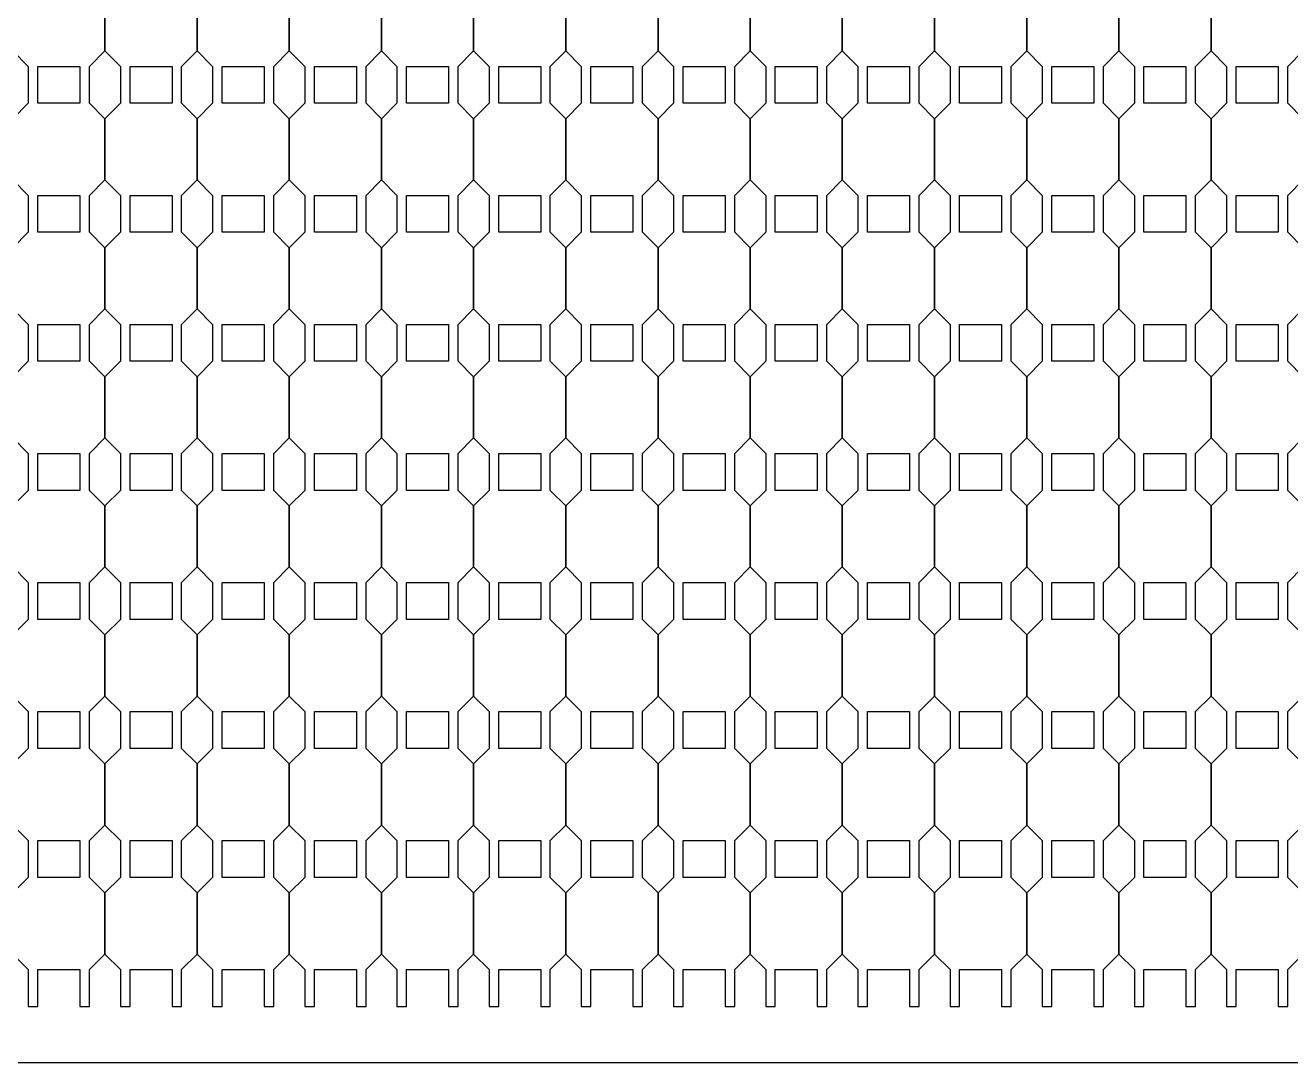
# Model space of a CAD drawing. Header units: millimetres. Extents: x 19106 to 24547, y 13072 to 17462.
# Drawn here: x 19602.4 to 19793, y 14601.3 to 14757.6 of the extents above; entities that cross this region are included whole.
import ezdxf

# ---------------------------------------------------------------- set-up
doc = ezdxf.new("R2010")
doc.units = ezdxf.units.MM
doc.header["$LTSCALE"] = 100
doc.header["$MEASUREMENT"] = 0
doc.layers.add('CUT', color=3, linetype='Continuous')
doc.layers.add('Default', color=7, linetype='Continuous')

msp = doc.modelspace()

# ---------------------------------------------------------------- linework, layer by layer
at = {"layer": 'CUT'}
for points in [[(19612.03, 14648.65), (19612.03, 14654.21), (19614.36, 14656.54), (19614.36, 14665.77), (19612.03, 14668.1), (19612.03, 14673.65), (19614.36, 14675.99), (19614.36, 14685.21), (19612.03, 14687.54), (19612.03, 14693.1), (19614.36, 14695.43), (19614.36, 14704.65), (19612.03, 14706.99), (19612.03, 14712.54), (19614.36, 14714.88), (19614.36, 14724.1), (19612.03, 14726.43), (19612.03, 14731.99), (19614.36, 14734.32), (19614.36, 14743.54), (19612.03, 14745.88), (19612.03, 14751.43), (19614.36, 14753.77), (19614.36, 14762.99)], [(19614.36, 14762.99), (19614.36, 14753.77), (19616.7, 14751.43), (19616.7, 14745.88), (19614.36, 14743.54), (19614.36, 14734.32), (19616.7, 14731.99), (19616.7, 14726.43), (19614.36, 14724.1), (19614.36, 14714.88), (19616.7, 14712.54), (19616.7, 14706.99), (19614.36, 14704.65), (19614.36, 14695.43), (19616.7, 14693.1), (19616.7, 14687.54), (19614.36, 14685.21), (19614.36, 14675.99), (19616.7, 14673.65), (19616.7, 14668.1), (19614.36, 14665.77), (19614.36, 14656.54), (19616.7, 14654.21), (19616.7, 14648.65), (19614.36, 14646.32), (19614.36, 14637.1), (19616.7, 14634.77), (19616.7, 14629.21), (19614.36, 14626.88), (19614.36, 14617.65), (19616.7, 14615.32), (19616.7, 14609.77), (19618.14, 14609.77), (19618.14, 14615.32), (19624.47, 14615.32), (19624.47, 14609.77), (19625.92, 14609.77), (19625.92, 14615.32), (19628.25, 14617.65), (19628.25, 14626.88), (19625.92, 14629.21), (19625.92, 14634.77), (19628.25, 14637.1), (19628.25, 14646.32), (19625.92, 14648.65)], [(19625.92, 14648.65), (19625.92, 14654.21), (19628.25, 14656.54), (19628.25, 14665.77), (19625.92, 14668.1), (19625.92, 14673.65), (19628.25, 14675.99), (19628.25, 14685.21), (19625.92, 14687.54), (19625.92, 14693.1), (19628.25, 14695.43), (19628.25, 14704.65), (19625.92, 14706.99), (19625.92, 14712.54), (19628.25, 14714.88), (19628.25, 14724.1), (19625.92, 14726.43), (19625.92, 14731.99), (19628.25, 14734.32), (19628.25, 14743.54), (19625.92, 14745.88), (19625.92, 14751.43), (19628.25, 14753.77), (19628.25, 14762.99)], [(19628.25, 14762.99), (19628.25, 14753.77), (19630.58, 14751.43), (19630.58, 14745.88), (19628.25, 14743.54), (19628.25, 14734.32), (19630.58, 14731.99), (19630.58, 14726.43), (19628.25, 14724.1), (19628.25, 14714.88), (19630.58, 14712.54), (19630.58, 14706.99), (19628.25, 14704.65), (19628.25, 14695.43), (19630.58, 14693.1), (19630.58, 14687.54), (19628.25, 14685.21), (19628.25, 14675.99), (19630.58, 14673.65), (19630.58, 14668.1), (19628.25, 14665.77), (19628.25, 14656.54), (19630.58, 14654.21), (19630.58, 14648.65), (19628.25, 14646.32), (19628.25, 14637.1), (19630.58, 14634.77), (19630.58, 14629.21), (19628.25, 14626.88), (19628.25, 14617.65), (19630.58, 14615.32), (19630.58, 14609.77), (19632.03, 14609.77), (19632.03, 14615.32), (19638.36, 14615.32), (19638.36, 14609.77), (19639.81, 14609.77), (19639.81, 14615.32), (19642.14, 14617.65), (19642.14, 14626.88), (19639.81, 14629.21), (19639.81, 14634.77), (19642.14, 14637.1), (19642.14, 14646.32), (19639.81, 14648.65)], [(19639.81, 14648.65), (19639.81, 14654.21), (19642.14, 14656.54), (19642.14, 14665.77), (19639.81, 14668.1), (19639.81, 14673.65), (19642.14, 14675.99), (19642.14, 14685.21), (19639.81, 14687.54), (19639.81, 14693.1), (19642.14, 14695.43), (19642.14, 14704.65), (19639.81, 14706.99), (19639.81, 14712.54), (19642.14, 14714.88), (19642.14, 14724.1), (19639.81, 14726.43), (19639.81, 14731.99), (19642.14, 14734.32), (19642.14, 14743.54), (19639.81, 14745.88), (19639.81, 14751.43), (19642.14, 14753.77), (19642.14, 14762.99)], [(19642.14, 14762.99), (19642.14, 14753.77), (19644.47, 14751.43), (19644.47, 14745.88), (19642.14, 14743.54), (19642.14, 14734.32), (19644.47, 14731.99), (19644.47, 14726.43), (19642.14, 14724.1), (19642.14, 14714.88), (19644.47, 14712.54), (19644.47, 14706.99), (19642.14, 14704.65), (19642.14, 14695.43), (19644.47, 14693.1), (19644.47, 14687.54), (19642.14, 14685.21), (19642.14, 14675.99), (19644.47, 14673.65), (19644.47, 14668.1), (19642.14, 14665.77), (19642.14, 14656.54), (19644.47, 14654.21), (19644.47, 14648.65), (19642.14, 14646.32), (19642.14, 14637.1), (19644.47, 14634.77), (19644.47, 14629.21), (19642.14, 14626.88), (19642.14, 14617.65), (19644.47, 14615.32), (19644.47, 14609.77), (19645.92, 14609.77), (19645.92, 14615.32), (19652.25, 14615.32), (19652.25, 14609.77), (19653.7, 14609.77), (19653.7, 14615.32), (19656.03, 14617.65), (19656.03, 14626.88), (19653.7, 14629.21), (19653.7, 14634.77), (19656.03, 14637.1), (19656.03, 14646.32), (19653.7, 14648.65)], [(19653.7, 14648.65), (19653.7, 14654.21), (19656.03, 14656.54), (19656.03, 14665.77), (19653.7, 14668.1), (19653.7, 14673.65), (19656.03, 14675.99), (19656.03, 14685.21), (19653.7, 14687.54), (19653.7, 14693.1), (19656.03, 14695.43), (19656.03, 14704.65), (19653.7, 14706.99), (19653.7, 14712.54), (19656.03, 14714.88), (19656.03, 14724.1), (19653.7, 14726.43), (19653.7, 14731.99), (19656.03, 14734.32), (19656.03, 14743.54), (19653.7, 14745.88), (19653.7, 14751.43), (19656.03, 14753.77), (19656.03, 14762.99)], [(19656.03, 14762.99), (19656.03, 14753.77), (19658.36, 14751.43), (19658.36, 14745.88), (19656.03, 14743.54), (19656.03, 14734.32), (19658.36, 14731.99), (19658.36, 14726.43), (19656.03, 14724.1), (19656.03, 14714.88), (19658.36, 14712.54), (19658.36, 14706.99), (19656.03, 14704.65), (19656.03, 14695.43), (19658.36, 14693.1), (19658.36, 14687.54), (19656.03, 14685.21), (19656.03, 14675.99), (19658.36, 14673.65), (19658.36, 14668.1), (19656.03, 14665.77), (19656.03, 14656.54), (19658.36, 14654.21), (19658.36, 14648.65), (19656.03, 14646.32), (19656.03, 14637.1), (19658.36, 14634.77), (19658.36, 14629.21), (19656.03, 14626.88), (19656.03, 14617.65), (19658.36, 14615.32), (19658.36, 14609.77), (19659.81, 14609.77), (19659.81, 14615.32), (19666.14, 14615.32), (19666.14, 14609.77), (19667.58, 14609.77), (19667.58, 14615.32), (19669.92, 14617.65), (19669.92, 14626.88), (19667.58, 14629.21), (19667.58, 14634.77), (19669.92, 14637.1), (19669.92, 14646.32), (19667.58, 14648.65)], [(19667.58, 14648.65), (19667.58, 14654.21), (19669.92, 14656.54), (19669.92, 14665.77), (19667.58, 14668.1), (19667.58, 14673.65), (19669.92, 14675.99), (19669.92, 14685.21), (19667.58, 14687.54), (19667.58, 14693.1), (19669.92, 14695.43), (19669.92, 14704.65), (19667.58, 14706.99), (19667.58, 14712.54), (19669.92, 14714.88), (19669.92, 14724.1), (19667.58, 14726.43), (19667.58, 14731.99), (19669.92, 14734.32), (19669.92, 14743.54), (19667.58, 14745.88), (19667.58, 14751.43), (19669.92, 14753.77), (19669.92, 14762.99)], [(19669.92, 14762.99), (19669.92, 14753.77), (19672.25, 14751.43), (19672.25, 14745.88), (19669.92, 14743.54), (19669.92, 14734.32), (19672.25, 14731.99), (19672.25, 14726.43), (19669.92, 14724.1), (19669.92, 14714.88), (19672.25, 14712.54), (19672.25, 14706.99), (19669.92, 14704.65), (19669.92, 14695.43), (19672.25, 14693.1), (19672.25, 14687.54), (19669.92, 14685.21), (19669.92, 14675.99), (19672.25, 14673.65), (19672.25, 14668.1), (19669.92, 14665.77), (19669.92, 14656.54), (19672.25, 14654.21), (19672.25, 14648.65), (19669.92, 14646.32), (19669.92, 14637.1), (19672.25, 14634.77), (19672.25, 14629.21), (19669.92, 14626.88), (19669.92, 14617.65), (19672.25, 14615.32), (19672.25, 14609.77), (19673.7, 14609.77), (19673.7, 14615.32), (19680.03, 14615.32), (19680.03, 14609.77), (19681.47, 14609.77), (19681.47, 14615.32), (19683.81, 14617.65), (19683.81, 14626.88), (19681.47, 14629.21), (19681.47, 14634.77), (19683.81, 14637.1), (19683.81, 14646.32), (19681.47, 14648.65)], [(19681.47, 14648.65), (19681.47, 14654.21), (19683.81, 14656.54), (19683.81, 14665.77), (19681.47, 14668.1), (19681.47, 14673.65), (19683.81, 14675.99), (19683.81, 14685.21), (19681.47, 14687.54), (19681.47, 14693.1), (19683.81, 14695.43), (19683.81, 14704.65), (19681.47, 14706.99), (19681.47, 14712.54), (19683.81, 14714.88), (19683.81, 14724.1), (19681.47, 14726.43), (19681.47, 14731.99), (19683.81, 14734.32), (19683.81, 14743.54), (19681.47, 14745.88), (19681.47, 14751.43), (19683.81, 14753.77), (19683.81, 14762.99)], [(19683.81, 14762.99), (19683.81, 14753.77), (19686.14, 14751.43), (19686.14, 14745.88), (19683.81, 14743.54), (19683.81, 14734.32), (19686.14, 14731.99), (19686.14, 14726.43), (19683.81, 14724.1), (19683.81, 14714.88), (19686.14, 14712.54), (19686.14, 14706.99), (19683.81, 14704.65), (19683.81, 14695.43), (19686.14, 14693.1), (19686.14, 14687.54), (19683.81, 14685.21), (19683.81, 14675.99), (19686.14, 14673.65), (19686.14, 14668.1), (19683.81, 14665.77), (19683.81, 14656.54), (19686.14, 14654.21), (19686.14, 14648.65), (19683.81, 14646.32), (19683.81, 14637.1), (19686.14, 14634.77), (19686.14, 14629.21), (19683.81, 14626.88), (19683.81, 14617.65), (19686.14, 14615.32), (19686.14, 14609.77), (19687.58, 14609.77), (19687.58, 14615.32), (19693.92, 14615.32), (19693.92, 14609.77), (19695.36, 14609.77), (19695.36, 14615.32), (19697.7, 14617.65), (19697.7, 14626.88), (19695.36, 14629.21), (19695.36, 14634.77), (19697.7, 14637.1), (19697.7, 14646.32), (19695.36, 14648.65)], [(19695.36, 14648.65), (19695.36, 14654.21), (19697.7, 14656.54), (19697.7, 14665.77), (19695.36, 14668.1), (19695.36, 14673.65), (19697.7, 14675.99), (19697.7, 14685.21), (19695.36, 14687.54), (19695.36, 14693.1), (19697.7, 14695.43), (19697.7, 14704.65), (19695.36, 14706.99), (19695.36, 14712.54), (19697.7, 14714.88), (19697.7, 14724.1), (19695.36, 14726.43), (19695.36, 14731.99), (19697.7, 14734.32), (19697.7, 14743.54), (19695.36, 14745.88), (19695.36, 14751.43), (19697.7, 14753.77), (19697.7, 14762.99)], [(19697.7, 14762.99), (19697.7, 14753.77), (19700.03, 14751.43), (19700.03, 14745.88), (19697.7, 14743.54), (19697.7, 14734.32), (19700.03, 14731.99), (19700.03, 14726.43), (19697.7, 14724.1), (19697.7, 14714.88), (19700.03, 14712.54), (19700.03, 14706.99), (19697.7, 14704.65), (19697.7, 14695.43), (19700.03, 14693.1), (19700.03, 14687.54), (19697.7, 14685.21), (19697.7, 14675.99), (19700.03, 14673.65), (19700.03, 14668.1), (19697.7, 14665.77), (19697.7, 14656.54), (19700.03, 14654.21), (19700.03, 14648.65), (19697.7, 14646.32), (19697.7, 14637.1), (19700.03, 14634.77), (19700.03, 14629.21), (19697.7, 14626.88), (19697.7, 14617.65), (19700.03, 14615.32), (19700.03, 14609.77), (19701.47, 14609.77), (19701.47, 14615.32), (19707.81, 14615.32), (19707.81, 14609.77), (19709.25, 14609.77), (19709.25, 14615.32), (19711.58, 14617.65), (19711.58, 14626.88), (19709.25, 14629.21), (19709.25, 14634.77), (19711.58, 14637.1), (19711.58, 14646.32), (19709.25, 14648.65)], [(19709.25, 14648.65), (19709.25, 14654.21), (19711.58, 14656.54), (19711.58, 14665.77), (19709.25, 14668.1), (19709.25, 14673.65), (19711.58, 14675.99), (19711.58, 14685.21), (19709.25, 14687.54), (19709.25, 14693.1), (19711.58, 14695.43), (19711.58, 14704.65), (19709.25, 14706.99), (19709.25, 14712.54), (19711.58, 14714.88), (19711.58, 14724.1), (19709.25, 14726.43), (19709.25, 14731.99), (19711.58, 14734.32), (19711.58, 14743.54), (19709.25, 14745.88), (19709.25, 14751.43), (19711.58, 14753.77), (19711.58, 14762.99)], [(19711.58, 14762.99), (19711.58, 14753.77), (19713.92, 14751.43), (19713.92, 14745.88), (19711.58, 14743.54), (19711.58, 14734.32), (19713.92, 14731.99), (19713.92, 14726.43), (19711.58, 14724.1), (19711.58, 14714.88), (19713.92, 14712.54), (19713.92, 14706.99), (19711.58, 14704.65), (19711.58, 14695.43), (19713.92, 14693.1), (19713.92, 14687.54), (19711.58, 14685.21), (19711.58, 14675.99), (19713.92, 14673.65), (19713.92, 14668.1), (19711.58, 14665.77), (19711.58, 14656.54), (19713.92, 14654.21), (19713.92, 14648.65), (19711.58, 14646.32), (19711.58, 14637.1), (19713.92, 14634.77), (19713.92, 14629.21), (19711.58, 14626.88), (19711.58, 14617.65), (19713.92, 14615.32), (19713.92, 14609.77), (19715.36, 14609.77), (19715.36, 14615.32), (19721.7, 14615.32), (19721.7, 14609.77), (19723.14, 14609.77), (19723.14, 14615.32), (19725.47, 14617.65), (19725.47, 14626.88), (19723.14, 14629.21), (19723.14, 14634.77), (19725.47, 14637.1), (19725.47, 14646.32), (19723.14, 14648.65)], [(19723.14, 14648.65), (19723.14, 14654.21), (19725.47, 14656.54), (19725.47, 14665.77), (19723.14, 14668.1), (19723.14, 14673.65), (19725.47, 14675.99), (19725.47, 14685.21), (19723.14, 14687.54), (19723.14, 14693.1), (19725.47, 14695.43), (19725.47, 14704.65), (19723.14, 14706.99), (19723.14, 14712.54), (19725.47, 14714.88), (19725.47, 14724.1), (19723.14, 14726.43), (19723.14, 14731.99), (19725.47, 14734.32), (19725.47, 14743.54), (19723.14, 14745.88), (19723.14, 14751.43), (19725.47, 14753.77), (19725.47, 14762.99)], [(19725.47, 14762.99), (19725.47, 14753.77), (19727.81, 14751.43), (19727.81, 14745.88), (19725.47, 14743.54), (19725.47, 14734.32), (19727.81, 14731.99), (19727.81, 14726.43), (19725.47, 14724.1), (19725.47, 14714.88), (19727.81, 14712.54), (19727.81, 14706.99), (19725.47, 14704.65), (19725.47, 14695.43), (19727.81, 14693.1), (19727.81, 14687.54), (19725.47, 14685.21), (19725.47, 14675.99), (19727.81, 14673.65), (19727.81, 14668.1), (19725.47, 14665.77), (19725.47, 14656.54), (19727.81, 14654.21), (19727.81, 14648.65), (19725.47, 14646.32), (19725.47, 14637.1), (19727.81, 14634.77), (19727.81, 14629.21), (19725.47, 14626.88), (19725.47, 14617.65), (19727.81, 14615.32), (19727.81, 14609.77), (19729.25, 14609.77), (19729.25, 14615.32), (19735.58, 14615.32), (19735.58, 14609.77), (19737.03, 14609.77), (19737.03, 14615.32), (19739.36, 14617.65), (19739.36, 14626.88), (19737.03, 14629.21), (19737.03, 14634.77), (19739.36, 14637.1), (19739.36, 14646.32), (19737.03, 14648.65)], [(19737.03, 14648.65), (19737.03, 14654.21), (19739.36, 14656.54), (19739.36, 14665.77), (19737.03, 14668.1), (19737.03, 14673.65), (19739.36, 14675.99), (19739.36, 14685.21), (19737.03, 14687.54), (19737.03, 14693.1), (19739.36, 14695.43), (19739.36, 14704.65), (19737.03, 14706.99), (19737.03, 14712.54), (19739.36, 14714.88), (19739.36, 14724.1), (19737.03, 14726.43), (19737.03, 14731.99), (19739.36, 14734.32), (19739.36, 14743.54), (19737.03, 14745.88), (19737.03, 14751.43), (19739.36, 14753.77), (19739.36, 14762.99)], [(19739.36, 14762.99), (19739.36, 14753.77), (19741.7, 14751.43), (19741.7, 14745.88), (19739.36, 14743.54), (19739.36, 14734.32), (19741.7, 14731.99), (19741.7, 14726.43), (19739.36, 14724.1), (19739.36, 14714.88), (19741.7, 14712.54), (19741.7, 14706.99), (19739.36, 14704.65), (19739.36, 14695.43), (19741.7, 14693.1), (19741.7, 14687.54), (19739.36, 14685.21), (19739.36, 14675.99), (19741.7, 14673.65), (19741.7, 14668.1), (19739.36, 14665.77), (19739.36, 14656.54), (19741.7, 14654.21), (19741.7, 14648.65), (19739.36, 14646.32), (19739.36, 14637.1), (19741.7, 14634.77), (19741.7, 14629.21), (19739.36, 14626.88), (19739.36, 14617.65), (19741.7, 14615.32), (19741.7, 14609.77), (19743.14, 14609.77), (19743.14, 14615.32), (19749.47, 14615.32), (19749.47, 14609.77), (19750.92, 14609.77), (19750.92, 14615.32), (19753.25, 14617.65), (19753.25, 14626.88), (19750.92, 14629.21), (19750.92, 14634.77), (19753.25, 14637.1), (19753.25, 14646.32), (19750.92, 14648.65)], [(19750.92, 14648.65), (19750.92, 14654.21), (19753.25, 14656.54), (19753.25, 14665.77), (19750.92, 14668.1), (19750.92, 14673.65), (19753.25, 14675.99), (19753.25, 14685.21), (19750.92, 14687.54), (19750.92, 14693.1), (19753.25, 14695.43), (19753.25, 14704.65), (19750.92, 14706.99), (19750.92, 14712.54), (19753.25, 14714.88), (19753.25, 14724.1), (19750.92, 14726.43), (19750.92, 14731.99), (19753.25, 14734.32), (19753.25, 14743.54), (19750.92, 14745.88), (19750.92, 14751.43), (19753.25, 14753.77), (19753.25, 14762.99)], [(19753.25, 14762.99), (19753.25, 14753.77), (19755.58, 14751.43), (19755.58, 14745.88), (19753.25, 14743.54), (19753.25, 14734.32), (19755.58, 14731.99), (19755.58, 14726.43), (19753.25, 14724.1), (19753.25, 14714.88), (19755.58, 14712.54), (19755.58, 14706.99), (19753.25, 14704.65), (19753.25, 14695.43), (19755.58, 14693.1), (19755.58, 14687.54), (19753.25, 14685.21), (19753.25, 14675.99), (19755.58, 14673.65), (19755.58, 14668.1), (19753.25, 14665.77), (19753.25, 14656.54), (19755.58, 14654.21), (19755.58, 14648.65), (19753.25, 14646.32), (19753.25, 14637.1), (19755.58, 14634.77), (19755.58, 14629.21), (19753.25, 14626.88), (19753.25, 14617.65), (19755.58, 14615.32), (19755.58, 14609.77), (19757.03, 14609.77), (19757.03, 14615.32), (19763.36, 14615.32), (19763.36, 14609.77), (19764.81, 14609.77), (19764.81, 14615.32), (19767.14, 14617.65), (19767.14, 14626.88), (19764.81, 14629.21), (19764.81, 14634.77), (19767.14, 14637.1), (19767.14, 14646.32), (19764.81, 14648.65)], [(19764.81, 14648.65), (19764.81, 14654.21), (19767.14, 14656.54), (19767.14, 14665.77), (19764.81, 14668.1), (19764.81, 14673.65), (19767.14, 14675.99), (19767.14, 14685.21), (19764.81, 14687.54), (19764.81, 14693.1), (19767.14, 14695.43), (19767.14, 14704.65), (19764.81, 14706.99), (19764.81, 14712.54), (19767.14, 14714.88), (19767.14, 14724.1), (19764.81, 14726.43), (19764.81, 14731.99), (19767.14, 14734.32), (19767.14, 14743.54), (19764.81, 14745.88), (19764.81, 14751.43), (19767.14, 14753.77), (19767.14, 14762.99)], [(19767.14, 14762.99), (19767.14, 14753.77), (19769.47, 14751.43), (19769.47, 14745.88), (19767.14, 14743.54), (19767.14, 14734.32), (19769.47, 14731.99), (19769.47, 14726.43), (19767.14, 14724.1), (19767.14, 14714.88), (19769.47, 14712.54), (19769.47, 14706.99), (19767.14, 14704.65), (19767.14, 14695.43), (19769.47, 14693.1), (19769.47, 14687.54), (19767.14, 14685.21), (19767.14, 14675.99), (19769.47, 14673.65), (19769.47, 14668.1), (19767.14, 14665.77), (19767.14, 14656.54), (19769.47, 14654.21), (19769.47, 14648.65), (19767.14, 14646.32), (19767.14, 14637.1), (19769.47, 14634.77), (19769.47, 14629.21), (19767.14, 14626.88), (19767.14, 14617.65), (19769.47, 14615.32), (19769.47, 14609.77), (19770.92, 14609.77), (19770.92, 14615.32), (19777.25, 14615.32), (19777.25, 14609.77), (19778.7, 14609.77), (19778.7, 14615.32), (19781.03, 14617.65), (19781.03, 14626.88), (19778.7, 14629.21), (19778.7, 14634.77), (19781.03, 14637.1), (19781.03, 14646.32), (19778.7, 14648.65)], [(19778.7, 14648.65), (19778.7, 14654.21), (19781.03, 14656.54), (19781.03, 14665.77), (19778.7, 14668.1), (19778.7, 14673.65), (19781.03, 14675.99), (19781.03, 14685.21), (19778.7, 14687.54), (19778.7, 14693.1), (19781.03, 14695.43), (19781.03, 14704.65), (19778.7, 14706.99), (19778.7, 14712.54), (19781.03, 14714.88), (19781.03, 14724.1), (19778.7, 14726.43), (19778.7, 14731.99), (19781.03, 14734.32), (19781.03, 14743.54), (19778.7, 14745.88), (19778.7, 14751.43), (19781.03, 14753.77), (19781.03, 14762.99)], [(19781.03, 14762.99), (19781.03, 14753.77), (19783.36, 14751.43), (19783.36, 14745.88), (19781.03, 14743.54), (19781.03, 14734.32), (19783.36, 14731.99), (19783.36, 14726.43), (19781.03, 14724.1), (19781.03, 14714.88), (19783.36, 14712.54), (19783.36, 14706.99), (19781.03, 14704.65), (19781.03, 14695.43), (19783.36, 14693.1), (19783.36, 14687.54), (19781.03, 14685.21), (19781.03, 14675.99), (19783.36, 14673.65), (19783.36, 14668.1), (19781.03, 14665.77), (19781.03, 14656.54), (19783.36, 14654.21), (19783.36, 14648.65), (19781.03, 14646.32), (19781.03, 14637.1), (19783.36, 14634.77), (19783.36, 14629.21), (19781.03, 14626.88), (19781.03, 14617.65), (19783.36, 14615.32), (19783.36, 14609.77), (19784.81, 14609.77), (19784.81, 14615.32), (19791.14, 14615.32), (19791.14, 14609.77), (19792.58, 14609.77), (19792.58, 14615.32), (19794.92, 14617.65)], [(19600.47, 14753.77), (19602.81, 14751.43), (19602.81, 14745.88), (19600.47, 14743.54)], [(19794.92, 14743.54), (19792.58, 14745.88), (19792.58, 14751.43), (19794.92, 14753.77)], [(19604.25, 14745.88), (19604.25, 14751.43), (19610.58, 14751.43), (19610.58, 14745.88), (19604.25, 14745.88)], [(19618.14, 14745.88), (19618.14, 14751.43), (19624.47, 14751.43), (19624.47, 14745.88), (19618.14, 14745.88)], [(19632.03, 14745.88), (19632.03, 14751.43), (19638.36, 14751.43), (19638.36, 14745.88), (19632.03, 14745.88)], [(19645.92, 14745.88), (19645.92, 14751.43), (19652.25, 14751.43), (19652.25, 14745.88), (19645.92, 14745.88)], [(19659.81, 14745.88), (19659.81, 14751.43), (19666.14, 14751.43), (19666.14, 14745.88), (19659.81, 14745.88)], [(19673.7, 14745.88), (19673.7, 14751.43), (19680.03, 14751.43), (19680.03, 14745.88), (19673.7, 14745.88)], [(19687.58, 14745.88), (19687.58, 14751.43), (19693.92, 14751.43), (19693.92, 14745.88), (19687.58, 14745.88)], [(19701.47, 14745.88), (19701.47, 14751.43), (19707.81, 14751.43), (19707.81, 14745.88), (19701.47, 14745.88)], [(19715.36, 14745.88), (19715.36, 14751.43), (19721.7, 14751.43), (19721.7, 14745.88), (19715.36, 14745.88)], [(19729.25, 14745.88), (19729.25, 14751.43), (19735.58, 14751.43), (19735.58, 14745.88), (19729.25, 14745.88)], [(19743.14, 14745.88), (19743.14, 14751.43), (19749.47, 14751.43), (19749.47, 14745.88), (19743.14, 14745.88)], [(19757.03, 14745.88), (19757.03, 14751.43), (19763.36, 14751.43), (19763.36, 14745.88), (19757.03, 14745.88)], [(19770.92, 14745.88), (19770.92, 14751.43), (19777.25, 14751.43), (19777.25, 14745.88), (19770.92, 14745.88)], [(19784.81, 14745.88), (19784.81, 14751.43), (19791.14, 14751.43), (19791.14, 14745.88), (19784.81, 14745.88)], [(19600.47, 14734.32), (19602.81, 14731.99), (19602.81, 14726.43), (19600.47, 14724.1)], [(19794.92, 14724.1), (19792.58, 14726.43), (19792.58, 14731.99), (19794.92, 14734.32)], [(19604.25, 14726.43), (19604.25, 14731.99), (19610.58, 14731.99), (19610.58, 14726.43), (19604.25, 14726.43)], [(19618.14, 14726.43), (19618.14, 14731.99), (19624.47, 14731.99), (19624.47, 14726.43), (19618.14, 14726.43)], [(19632.03, 14726.43), (19632.03, 14731.99), (19638.36, 14731.99), (19638.36, 14726.43), (19632.03, 14726.43)], [(19645.92, 14726.43), (19645.92, 14731.99), (19652.25, 14731.99), (19652.25, 14726.43), (19645.92, 14726.43)], [(19659.81, 14726.43), (19659.81, 14731.99), (19666.14, 14731.99), (19666.14, 14726.43), (19659.81, 14726.43)], [(19673.7, 14726.43), (19673.7, 14731.99), (19680.03, 14731.99), (19680.03, 14726.43), (19673.7, 14726.43)], [(19687.58, 14726.43), (19687.58, 14731.99), (19693.92, 14731.99), (19693.92, 14726.43), (19687.58, 14726.43)], [(19701.47, 14726.43), (19701.47, 14731.99), (19707.81, 14731.99), (19707.81, 14726.43), (19701.47, 14726.43)], [(19715.36, 14726.43), (19715.36, 14731.99), (19721.7, 14731.99), (19721.7, 14726.43), (19715.36, 14726.43)], [(19729.25, 14726.43), (19729.25, 14731.99), (19735.58, 14731.99), (19735.58, 14726.43), (19729.25, 14726.43)], [(19743.14, 14726.43), (19743.14, 14731.99), (19749.47, 14731.99), (19749.47, 14726.43), (19743.14, 14726.43)], [(19757.03, 14726.43), (19757.03, 14731.99), (19763.36, 14731.99), (19763.36, 14726.43), (19757.03, 14726.43)], [(19770.92, 14726.43), (19770.92, 14731.99), (19777.25, 14731.99), (19777.25, 14726.43), (19770.92, 14726.43)], [(19784.81, 14726.43), (19784.81, 14731.99), (19791.14, 14731.99), (19791.14, 14726.43), (19784.81, 14726.43)], [(19600.47, 14714.88), (19602.81, 14712.54), (19602.81, 14706.99), (19600.47, 14704.65)], [(19794.92, 14704.65), (19792.58, 14706.99), (19792.58, 14712.54), (19794.92, 14714.88)], [(19604.25, 14706.99), (19604.25, 14712.54), (19610.58, 14712.54), (19610.58, 14706.99), (19604.25, 14706.99)], [(19618.14, 14706.99), (19618.14, 14712.54), (19624.47, 14712.54), (19624.47, 14706.99), (19618.14, 14706.99)], [(19632.03, 14706.99), (19632.03, 14712.54), (19638.36, 14712.54), (19638.36, 14706.99), (19632.03, 14706.99)], [(19645.92, 14706.99), (19645.92, 14712.54), (19652.25, 14712.54), (19652.25, 14706.99), (19645.92, 14706.99)], [(19659.81, 14706.99), (19659.81, 14712.54), (19666.14, 14712.54), (19666.14, 14706.99), (19659.81, 14706.99)], [(19673.7, 14706.99), (19673.7, 14712.54), (19680.03, 14712.54), (19680.03, 14706.99), (19673.7, 14706.99)], [(19687.58, 14706.99), (19687.58, 14712.54), (19693.92, 14712.54), (19693.92, 14706.99), (19687.58, 14706.99)], [(19701.47, 14706.99), (19701.47, 14712.54), (19707.81, 14712.54), (19707.81, 14706.99), (19701.47, 14706.99)], [(19715.36, 14706.99), (19715.36, 14712.54), (19721.7, 14712.54), (19721.7, 14706.99), (19715.36, 14706.99)], [(19729.25, 14706.99), (19729.25, 14712.54), (19735.58, 14712.54), (19735.58, 14706.99), (19729.25, 14706.99)], [(19743.14, 14706.99), (19743.14, 14712.54), (19749.47, 14712.54), (19749.47, 14706.99), (19743.14, 14706.99)], [(19757.03, 14706.99), (19757.03, 14712.54), (19763.36, 14712.54), (19763.36, 14706.99), (19757.03, 14706.99)], [(19770.92, 14706.99), (19770.92, 14712.54), (19777.25, 14712.54), (19777.25, 14706.99), (19770.92, 14706.99)], [(19784.81, 14706.99), (19784.81, 14712.54), (19791.14, 14712.54), (19791.14, 14706.99), (19784.81, 14706.99)], [(19600.47, 14695.43), (19602.81, 14693.1), (19602.81, 14687.54), (19600.47, 14685.21)], [(19794.92, 14685.21), (19792.58, 14687.54), (19792.58, 14693.1), (19794.92, 14695.43)], [(19604.25, 14687.54), (19604.25, 14693.1), (19610.58, 14693.1), (19610.58, 14687.54), (19604.25, 14687.54)], [(19618.14, 14687.54), (19618.14, 14693.1), (19624.47, 14693.1), (19624.47, 14687.54), (19618.14, 14687.54)], [(19632.03, 14687.54), (19632.03, 14693.1), (19638.36, 14693.1), (19638.36, 14687.54), (19632.03, 14687.54)], [(19645.92, 14687.54), (19645.92, 14693.1), (19652.25, 14693.1), (19652.25, 14687.54), (19645.92, 14687.54)], [(19659.81, 14687.54), (19659.81, 14693.1), (19666.14, 14693.1), (19666.14, 14687.54), (19659.81, 14687.54)], [(19673.7, 14687.54), (19673.7, 14693.1), (19680.03, 14693.1), (19680.03, 14687.54), (19673.7, 14687.54)], [(19687.58, 14687.54), (19687.58, 14693.1), (19693.92, 14693.1), (19693.92, 14687.54), (19687.58, 14687.54)], [(19701.47, 14687.54), (19701.47, 14693.1), (19707.81, 14693.1), (19707.81, 14687.54), (19701.47, 14687.54)], [(19715.36, 14687.54), (19715.36, 14693.1), (19721.7, 14693.1), (19721.7, 14687.54), (19715.36, 14687.54)], [(19729.25, 14687.54), (19729.25, 14693.1), (19735.58, 14693.1), (19735.58, 14687.54), (19729.25, 14687.54)], [(19743.14, 14687.54), (19743.14, 14693.1), (19749.47, 14693.1), (19749.47, 14687.54), (19743.14, 14687.54)], [(19757.03, 14687.54), (19757.03, 14693.1), (19763.36, 14693.1), (19763.36, 14687.54), (19757.03, 14687.54)], [(19770.92, 14687.54), (19770.92, 14693.1), (19777.25, 14693.1), (19777.25, 14687.54), (19770.92, 14687.54)], [(19784.81, 14687.54), (19784.81, 14693.1), (19791.14, 14693.1), (19791.14, 14687.54), (19784.81, 14687.54)], [(19600.47, 14675.99), (19602.81, 14673.65), (19602.81, 14668.1), (19600.47, 14665.77)], [(19794.92, 14665.77), (19792.58, 14668.1), (19792.58, 14673.65), (19794.92, 14675.99)], [(19604.25, 14668.1), (19604.25, 14673.65), (19610.58, 14673.65), (19610.58, 14668.1), (19604.25, 14668.1)], [(19618.14, 14668.1), (19618.14, 14673.65), (19624.47, 14673.65), (19624.47, 14668.1), (19618.14, 14668.1)], [(19632.03, 14668.1), (19632.03, 14673.65), (19638.36, 14673.65), (19638.36, 14668.1), (19632.03, 14668.1)], [(19645.92, 14668.1), (19645.92, 14673.65), (19652.25, 14673.65), (19652.25, 14668.1), (19645.92, 14668.1)], [(19659.81, 14668.1), (19659.81, 14673.65), (19666.14, 14673.65), (19666.14, 14668.1), (19659.81, 14668.1)], [(19673.7, 14668.1), (19673.7, 14673.65), (19680.03, 14673.65), (19680.03, 14668.1), (19673.7, 14668.1)], [(19687.58, 14668.1), (19687.58, 14673.65), (19693.92, 14673.65), (19693.92, 14668.1), (19687.58, 14668.1)], [(19701.47, 14668.1), (19701.47, 14673.65), (19707.81, 14673.65), (19707.81, 14668.1), (19701.47, 14668.1)], [(19715.36, 14668.1), (19715.36, 14673.65), (19721.7, 14673.65), (19721.7, 14668.1), (19715.36, 14668.1)], [(19729.25, 14668.1), (19729.25, 14673.65), (19735.58, 14673.65), (19735.58, 14668.1), (19729.25, 14668.1)], [(19743.14, 14668.1), (19743.14, 14673.65), (19749.47, 14673.65), (19749.47, 14668.1), (19743.14, 14668.1)], [(19757.03, 14668.1), (19757.03, 14673.65), (19763.36, 14673.65), (19763.36, 14668.1), (19757.03, 14668.1)], [(19770.92, 14668.1), (19770.92, 14673.65), (19777.25, 14673.65), (19777.25, 14668.1), (19770.92, 14668.1)], [(19784.81, 14668.1), (19784.81, 14673.65), (19791.14, 14673.65), (19791.14, 14668.1), (19784.81, 14668.1)], [(19600.47, 14656.54), (19602.81, 14654.21), (19602.81, 14648.65), (19600.47, 14646.32)], [(19792.58, 14648.65), (19792.58, 14654.21), (19794.92, 14656.54)], [(19604.25, 14648.65), (19604.25, 14654.21), (19610.58, 14654.21), (19610.58, 14648.65), (19604.25, 14648.65)], [(19618.14, 14648.65), (19618.14, 14654.21), (19624.47, 14654.21), (19624.47, 14648.65), (19618.14, 14648.65)], [(19632.03, 14648.65), (19632.03, 14654.21), (19638.36, 14654.21), (19638.36, 14648.65), (19632.03, 14648.65)], [(19645.92, 14648.65), (19645.92, 14654.21), (19652.25, 14654.21), (19652.25, 14648.65), (19645.92, 14648.65)], [(19659.81, 14648.65), (19659.81, 14654.21), (19666.14, 14654.21), (19666.14, 14648.65), (19659.81, 14648.65)], [(19673.7, 14648.65), (19673.7, 14654.21), (19680.03, 14654.21), (19680.03, 14648.65), (19673.7, 14648.65)], [(19687.58, 14648.65), (19687.58, 14654.21), (19693.92, 14654.21), (19693.92, 14648.65), (19687.58, 14648.65)], [(19701.47, 14648.65), (19701.47, 14654.21), (19707.81, 14654.21), (19707.81, 14648.65), (19701.47, 14648.65)], [(19715.36, 14648.65), (19715.36, 14654.21), (19721.7, 14654.21), (19721.7, 14648.65), (19715.36, 14648.65)], [(19729.25, 14648.65), (19729.25, 14654.21), (19735.58, 14654.21), (19735.58, 14648.65), (19729.25, 14648.65)], [(19743.14, 14648.65), (19743.14, 14654.21), (19749.47, 14654.21), (19749.47, 14648.65), (19743.14, 14648.65)], [(19757.03, 14648.65), (19757.03, 14654.21), (19763.36, 14654.21), (19763.36, 14648.65), (19757.03, 14648.65)], [(19770.92, 14648.65), (19770.92, 14654.21), (19777.25, 14654.21), (19777.25, 14648.65), (19770.92, 14648.65)], [(19784.81, 14648.65), (19784.81, 14654.21), (19791.14, 14654.21), (19791.14, 14648.65), (19784.81, 14648.65)], [(19600.47, 14617.65), (19602.81, 14615.32), (19602.81, 14609.77), (19604.25, 14609.77), (19604.25, 14615.32), (19610.58, 14615.32), (19610.58, 14609.77), (19612.03, 14609.77), (19612.03, 14615.32), (19614.36, 14617.65), (19614.36, 14626.88), (19612.03, 14629.21), (19612.03, 14634.77), (19614.36, 14637.1), (19614.36, 14646.32), (19612.03, 14648.65)], [(19794.92, 14646.32), (19792.58, 14648.65)], [(19600.47, 14637.1), (19602.81, 14634.77), (19602.81, 14629.21), (19600.47, 14626.88)], [(19794.92, 14626.88), (19792.58, 14629.21), (19792.58, 14634.77), (19794.92, 14637.1)], [(19604.25, 14629.21), (19604.25, 14634.77), (19610.58, 14634.77), (19610.58, 14629.21), (19604.25, 14629.21)], [(19618.14, 14629.21), (19618.14, 14634.77), (19624.47, 14634.77), (19624.47, 14629.21), (19618.14, 14629.21)], [(19632.03, 14629.21), (19632.03, 14634.77), (19638.36, 14634.77), (19638.36, 14629.21), (19632.03, 14629.21)], [(19645.92, 14629.21), (19645.92, 14634.77), (19652.25, 14634.77), (19652.25, 14629.21), (19645.92, 14629.21)], [(19659.81, 14629.21), (19659.81, 14634.77), (19666.14, 14634.77), (19666.14, 14629.21), (19659.81, 14629.21)], [(19673.7, 14629.21), (19673.7, 14634.77), (19680.03, 14634.77), (19680.03, 14629.21), (19673.7, 14629.21)], [(19687.58, 14629.21), (19687.58, 14634.77), (19693.92, 14634.77), (19693.92, 14629.21), (19687.58, 14629.21)], [(19701.47, 14629.21), (19701.47, 14634.77), (19707.81, 14634.77), (19707.81, 14629.21), (19701.47, 14629.21)], [(19715.36, 14629.21), (19715.36, 14634.77), (19721.7, 14634.77), (19721.7, 14629.21), (19715.36, 14629.21)], [(19729.25, 14629.21), (19729.25, 14634.77), (19735.58, 14634.77), (19735.58, 14629.21), (19729.25, 14629.21)], [(19743.14, 14629.21), (19743.14, 14634.77), (19749.47, 14634.77), (19749.47, 14629.21), (19743.14, 14629.21)], [(19757.03, 14629.21), (19757.03, 14634.77), (19763.36, 14634.77), (19763.36, 14629.21), (19757.03, 14629.21)], [(19770.92, 14629.21), (19770.92, 14634.77), (19777.25, 14634.77), (19777.25, 14629.21), (19770.92, 14629.21)], [(19784.81, 14629.21), (19784.81, 14634.77), (19791.14, 14634.77), (19791.14, 14629.21), (19784.81, 14629.21)]]:
    msp.add_lwpolyline(points, dxfattribs=at)
at = {"layer": 'Default'}
msp.add_lwpolyline([(19418.93, 14601.3), (19418.93, 15051.3), (20368.93, 15051.3), (20368.93, 14601.3), (19418.93, 14601.3)], dxfattribs=at)

doc.saveas('drawing.dxf')
